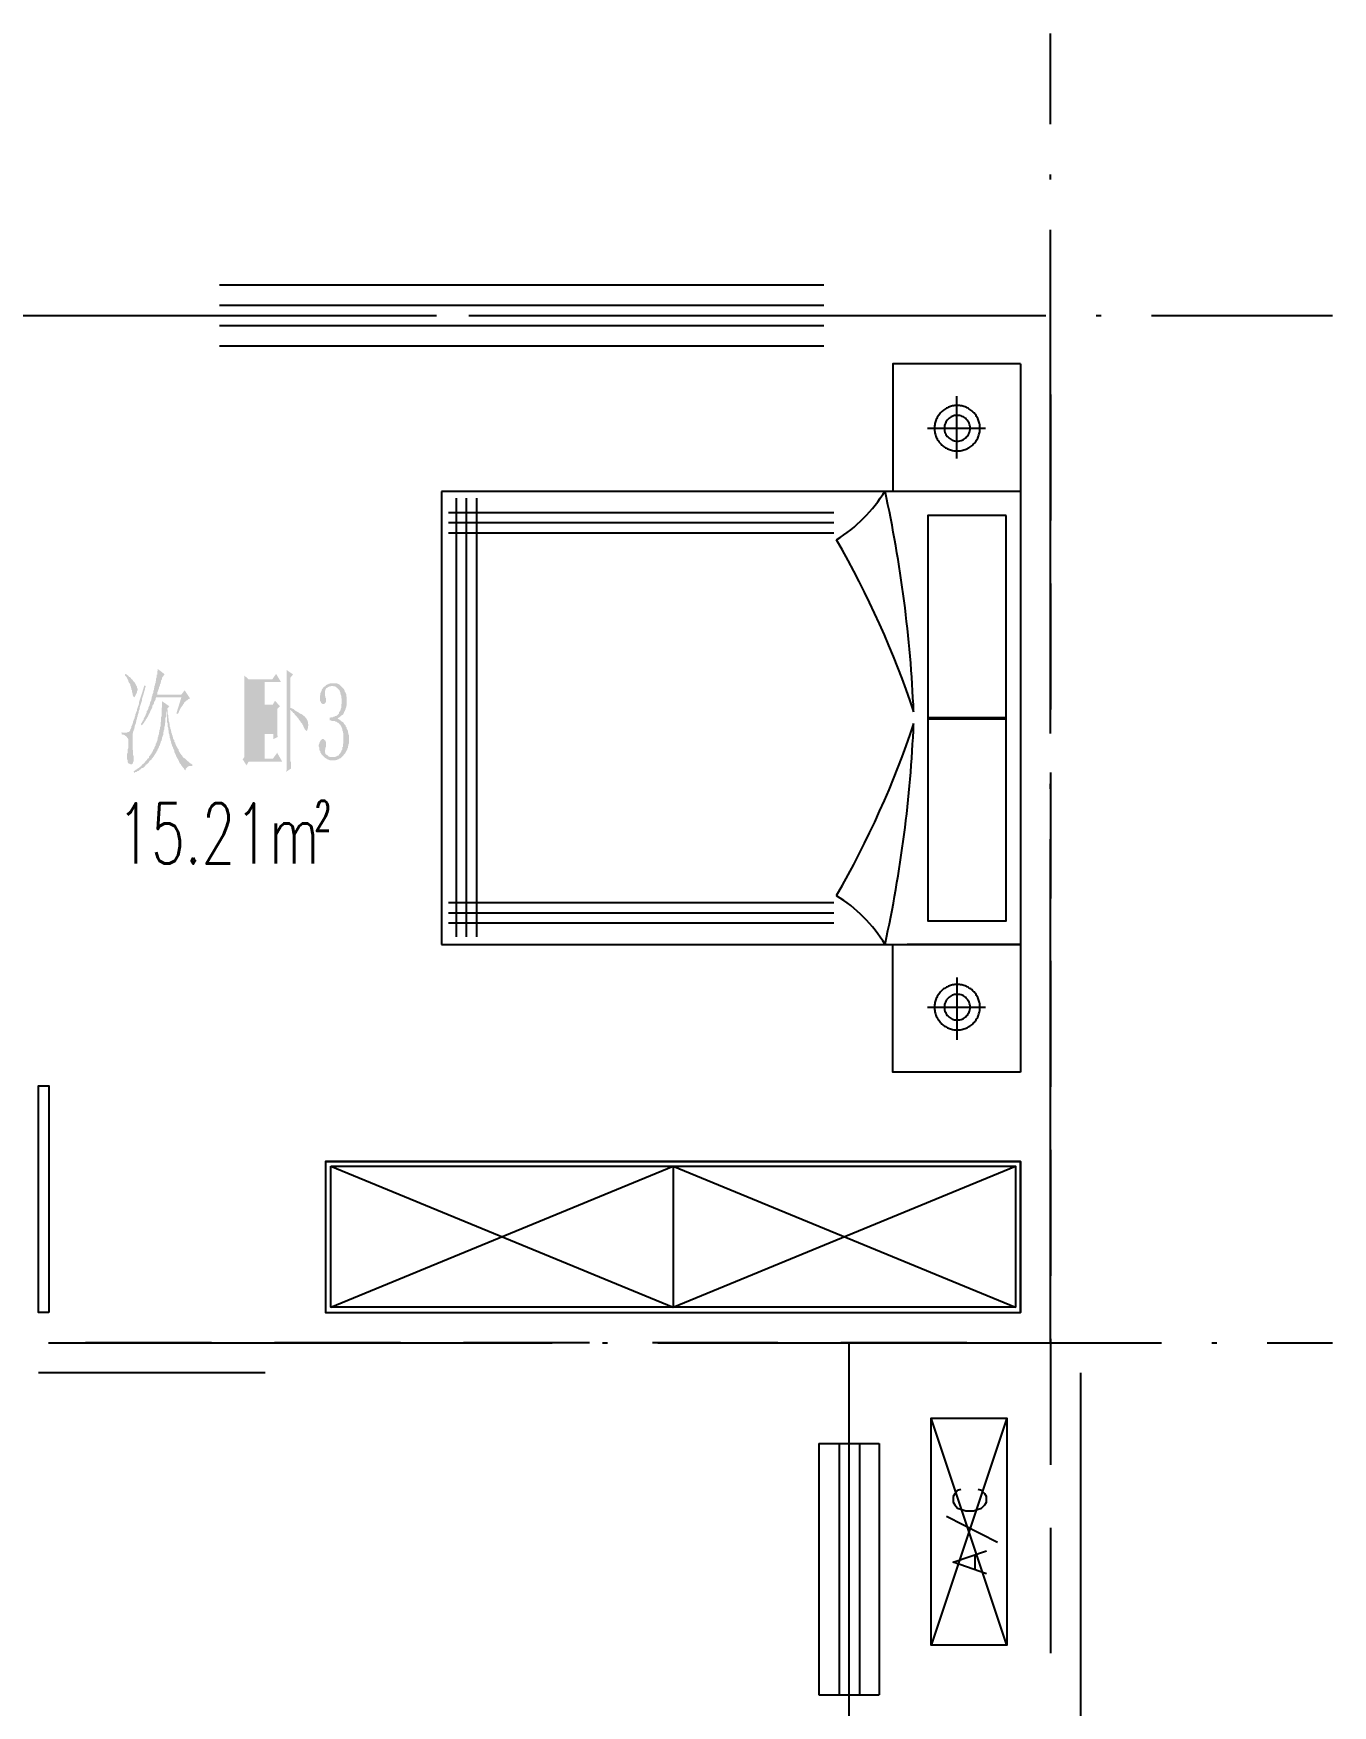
# Model space of a CAD drawing. Header units: millimetres. Extents: x -1120 to 100154, y -9529 to 14223.
# Drawn here: x 94994 to 100154, y 7581 to 14223 of the extents above; entities that cross this region are included whole.
import ezdxf

# ---------------------------------------------------------------- set-up
doc = ezdxf.new("R2010")
doc.units = ezdxf.units.MM
doc.linetypes.add('DOTE', pattern=[2.42, 2, -0.2, 0.02, -0.2])
for name, color, linetype in [('A-DOTE', 1, 'Continuous'), ('A-房间名称', 7, 'Continuous'), ('A-立面看线', 7, 'Continuous')]:
    doc.layers.add(name, color=color, linetype=linetype)
doc.styles.add('_TCH_WINDOW', font='SIMPLEX', dxfattribs={"bigfont": 'GBCBIG'})

msp = doc.modelspace()

# ---------------------------------------------------------------- hatches: boundary and pattern name
at = {"layer": 'A-立面看线'}
for points in [[(95561.8, 11521.9), (95581.3, 11584.9), (95481.3, 11584.9), (95479.1, 11580.6), (95479.1, 11576.2), (95476.9, 11571.9), (95474.7, 11569.7), (95472.6, 11565.4), (95472.6, 11561), (95470.4, 11556.7), (95468.2, 11554.5), (95466, 11550.1), (95466, 11545.8), (95463.9, 11541.4), (95461.7, 11537.1), (95459.5, 11534.9), (95459.5, 11532.7), (95457.3, 11528.4), (95457.3, 11526.2), (95455.1, 11521.9), (95453, 11519.7), (95450.8, 11515.3), (95450.8, 11513.1), (95448.6, 11508.8), (95446.4, 11506.6), (95444.3, 11502.3), (95442.1, 11500.1), (95439.9, 11495.7), (95437.7, 11491.4), (95435.6, 11489.2), (95433.4, 11484.9), (95429, 11480.5), (95426.9, 11476.2), (95424.7, 11474), (95420.3, 11478.3), (95422.5, 11482.7), (95424.7, 11484.9), (95426.9, 11489.2), (95429, 11493.6), (95431.2, 11495.7), (95431.2, 11500.1), (95433.4, 11504.4), (95435.6, 11506.6), (95437.7, 11511), (95439.9, 11515.3), (95439.9, 11517.5), (95442.1, 11521.9), (95444.3, 11526.2), (95444.3, 11530.6), (95446.4, 11532.7), (95448.6, 11537.1), (95450.8, 11541.4), (95450.8, 11545.8), (95453, 11550.1), (95455.1, 11554.5), (95455.1, 11556.7), (95457.3, 11561), (95457.3, 11565.4), (95459.5, 11569.7), (95461.7, 11574.1), (95461.7, 11578.4), (95463.9, 11582.8), (95463.9, 11587.1), (95466, 11591.5), (95466, 11595.8), (95468.2, 11600.2), (95470.4, 11604.5), (95470.4, 11611.1), (95472.6, 11615.4), (95472.6, 11619.8), (95474.7, 11626.3), (95474.7, 11630.6), (95476.9, 11635), (95476.9, 11639.3), (95479.1, 11643.7), (95479.1, 11648), (95481.3, 11652.4), (95481.3, 11656.7), (95481.3, 11661.1), (95483.4, 11665.5), (95483.4, 11669.8), (95483.4, 11674.2), (95485.6, 11676.3), (95485.6, 11680.7), (95485.6, 11685), (95485.6, 11687.2), (95487.8, 11691.6), (95487.8, 11695.9), (95487.8, 11698.1), (95487.8, 11698.1), (95516.1, 11676.3), (95513.9, 11676.3), (95511.7, 11672), (95509.5, 11669.8), (95507.4, 11667.6), (95505.2, 11663.3), (95505.2, 11658.9), (95503, 11654.6), (95503, 11654.6), (95500.8, 11652.4), (95500.8, 11650.2), (95500.8, 11645.9), (95498.7, 11643.7), (95498.7, 11639.3), (95496.5, 11637.2), (95496.5, 11632.8), (95494.3, 11628.5), (95492.1, 11624.1), (95492.1, 11619.8), (95490, 11615.4), (95487.8, 11608.9), (95485.6, 11604.5), (95485.6, 11598), (95483.4, 11595.8), (95581.3, 11595.8), (95594.4, 11613.2), (95616.2, 11580.6), (95614, 11580.6), (95609.6, 11578.4), (95607.4, 11576.2), (95605.3, 11574.1), (95600.9, 11571.9), (95598.7, 11569.7), (95596.6, 11567.5), (95596.6, 11567.5), (95594.4, 11565.4), (95592.2, 11563.2), (95592.2, 11561), (95590, 11558.8), (95587.9, 11556.7), (95585.7, 11552.3), (95583.5, 11550.1), (95581.3, 11545.8), (95579.2, 11543.6), (95577, 11539.3), (95574.8, 11534.9), (95572.6, 11530.6), (95570.5, 11524), (95566.1, 11519.7), (95566.1, 11519.7), (95561.8, 11521.9)], [(95999.1, 11643.7), (95999.1, 11648), (95999.1, 11652.4), (95999.1, 11654.6), (95999.1, 11658.9), (95999.1, 11663.3), (95999.1, 11667.6), (95999.1, 11672), (95999.1, 11678.5), (95999.1, 11682.9), (95999.1, 11687.2), (95999.1, 11693.7), (95996.9, 11695.9), (96025.2, 11676.3), (96014.3, 11663.3), (96014.3, 11543.6), (96020.8, 11541.4), (96025.2, 11539.3), (96029.5, 11537.1), (96033.9, 11532.7), (96038.2, 11530.6), (96040.4, 11528.4), (96044.8, 11526.2), (96049.1, 11524), (96051.3, 11521.9), (96055.6, 11519.7), (96057.8, 11519.7), (96060, 11517.5), (96064.4, 11515.3), (96066.5, 11513.1), (96068.7, 11511), (96070.9, 11511), (96070.9, 11508.8), (96073.1, 11506.6), (96075.2, 11506.6), (96075.2, 11504.4), (96077.4, 11502.3), (96077.4, 11502.3), (96077.4, 11502.3), (96079.6, 11497.9), (96081.8, 11493.6), (96083.9, 11489.2), (96083.9, 11484.9), (96083.9, 11480.5), (96086.1, 11478.3), (96086.1, 11476.2), (96086.1, 11474), (96083.9, 11469.6), (96083.9, 11463.1), (96083.9, 11463.1), (96081.8, 11456.6), (96081.8, 11454.4), (96079.6, 11452.2), (96079.6, 11452.2), (96077.4, 11452.2), (96075.2, 11454.4), (96073.1, 11456.6), (96070.9, 11460.9), (96068.7, 11465.3), (96066.5, 11469.6), (96066.5, 11471.8), (96064.4, 11474), (96062.2, 11478.3), (96062.2, 11480.5), (96060, 11482.7), (96057.8, 11484.9), (96055.6, 11487), (96053.5, 11491.4), (96051.3, 11493.6), (96049.1, 11495.7), (96046.9, 11500.1), (96044.8, 11502.3), (96042.6, 11504.4), (96040.4, 11508.8), (96038.2, 11511), (96033.9, 11515.3), (96031.7, 11517.5), (96029.5, 11521.9), (96025.2, 11524), (96023, 11528.4), (96018.7, 11530.6), (96016.5, 11534.9), (96014.3, 11534.9), (96014.3, 11352.1), (96014.3, 11347.8), (96014.3, 11345.6), (96014.3, 11341.3), (96014.3, 11336.9), (96014.3, 11332.6), (96016.5, 11328.2), (96016.5, 11323.9), (96016.5, 11319.5), (96016.5, 11313), (96016.5, 11308.6), (96016.5, 11304.3), (96016.5, 11302.1), (95996.9, 11289), (95999.1, 11295.6), (95999.1, 11299.9), (95999.1, 11304.3), (95999.1, 11310.8), (95999.1, 11315.2), (95999.1, 11319.5), (95999.1, 11323.9), (95999.1, 11328.2), (95999.1, 11332.6), (95999.1, 11334.7), (95999.1, 11339.1), (95999.1, 11339.1), (95999.1, 11643.7)], [(95344.2, 11447.9), (95346.4, 11445.7), (95350.7, 11445.7), (95352.9, 11445.7), (95357.2, 11445.7), (95359.4, 11445.7), (95359.4, 11445.7), (95363.8, 11445.7), (95365.9, 11445.7), (95370.3, 11447.9), (95372.5, 11447.9), (95374.6, 11450.1), (95376.8, 11452.2), (95376.8, 11452.2), (95376.8, 11454.4), (95379, 11454.4), (95379, 11454.4), (95379, 11456.6), (95379, 11456.6), (95379, 11458.8), (95381.2, 11460.9), (95381.2, 11463.1), (95381.2, 11463.1), (95383.3, 11465.3), (95383.3, 11467.5), (95383.3, 11471.8), (95385.5, 11474), (95385.5, 11476.2), (95387.7, 11478.3), (95387.7, 11482.7), (95389.9, 11484.9), (95389.9, 11489.2), (95392.1, 11493.6), (95392.1, 11495.7), (95394.2, 11500.1), (95396.4, 11504.4), (95396.4, 11508.8), (95398.6, 11513.1), (95398.6, 11517.5), (95400.8, 11521.9), (95402.9, 11528.4), (95405.1, 11532.7), (95405.1, 11537.1), (95407.3, 11543.6), (95409.5, 11550.1), (95411.6, 11554.5), (95413.8, 11561), (95413.8, 11567.5), (95416, 11574.1), (95418.2, 11580.6), (95420.3, 11587.1), (95422.5, 11593.7), (95424.7, 11600.2), (95426.9, 11606.7), (95429, 11615.4), (95431.2, 11621.9), (95433.4, 11630.6), (95435.6, 11632.8), (95439.9, 11630.6), (95437.7, 11621.9), (95435.6, 11613.2), (95433.4, 11606.7), (95431.2, 11598), (95429, 11591.5), (95426.9, 11584.9), (95424.7, 11578.4), (95424.7, 11571.9), (95422.5, 11565.4), (95420.3, 11558.8), (95418.2, 11552.3), (95416, 11545.8), (95416, 11539.3), (95413.8, 11534.9), (95411.6, 11528.4), (95411.6, 11524), (95409.5, 11517.5), (95407.3, 11513.1), (95407.3, 11508.8), (95405.1, 11504.4), (95405.1, 11497.9), (95402.9, 11495.7), (95402.9, 11491.4), (95400.8, 11487), (95400.8, 11482.7), (95398.6, 11478.3), (95398.6, 11476.2), (95396.4, 11471.8), (95396.4, 11469.6), (95396.4, 11467.5), (95394.2, 11463.1), (95394.2, 11460.9), (95394.2, 11458.8), (95392.1, 11456.6), (95392.1, 11454.4), (95392.1, 11452.2), (95392.1, 11450.1), (95389.9, 11450.1), (95389.9, 11447.9), (95389.9, 11447.9), (95389.9, 11445.7), (95389.9, 11445.7), (95389.9, 11443.5), (95389.9, 11443.5), (95389.9, 11443.5), (95387.7, 11441.4), (95387.7, 11437), (95387.7, 11434.8), (95387.7, 11430.5), (95387.7, 11423.9), (95387.7, 11417.4), (95387.7, 11415.2), (95387.7, 11413.1), (95387.7, 11408.7), (95387.7, 11404.4), (95387.7, 11400), (95387.7, 11395.7), (95387.7, 11391.3), (95387.7, 11387), (95387.7, 11382.6), (95387.7, 11378.3), (95389.9, 11373.9), (95389.9, 11369.6), (95389.9, 11363), (95389.9, 11358.7), (95389.9, 11356.5), (95392.1, 11350), (95392.1, 11343.4), (95392.1, 11336.9), (95392.1, 11332.6), (95389.9, 11328.2), (95389.9, 11326), (95389.9, 11323.9), (95387.7, 11321.7), (95385.5, 11319.5), (95385.5, 11319.5), (95383.3, 11319.5), (95379, 11319.5), (95374.6, 11321.7), (95372.5, 11321.7), (95370.3, 11323.9), (95368.1, 11328.2), (95368.1, 11330.4), (95368.1, 11334.7), (95365.9, 11339.1), (95365.9, 11343.4), (95365.9, 11345.6), (95365.9, 11347.8), (95365.9, 11352.1), (95365.9, 11356.5), (95365.9, 11360.8), (95368.1, 11365.2), (95368.1, 11371.7), (95368.1, 11378.3), (95370.3, 11382.6), (95370.3, 11387), (95370.3, 11393.5), (95370.3, 11397.8), (95370.3, 11402.2), (95370.3, 11404.4), (95370.3, 11408.7), (95370.3, 11413.1), (95370.3, 11415.2), (95370.3, 11417.4), (95370.3, 11419.6), (95368.1, 11423.9), (95365.9, 11426.1), (95363.8, 11428.3), (95361.6, 11430.5), (95359.4, 11432.6), (95357.2, 11434.8), (95352.9, 11437), (95348.5, 11437), (95344.2, 11439.2), (95344.2, 11439.2), (95344.2, 11447.9)], [(95359.4, 11678.5), (95363.8, 11676.3), (95365.9, 11674.2), (95370.3, 11672), (95372.5, 11667.6), (95376.8, 11665.5), (95379, 11663.3), (95381.2, 11661.1), (95383.3, 11658.9), (95385.5, 11656.7), (95387.7, 11654.6), (95389.9, 11650.2), (95392.1, 11648), (95394.2, 11645.9), (95396.4, 11643.7), (95396.4, 11643.7), (95398.6, 11639.3), (95400.8, 11635), (95402.9, 11630.6), (95405.1, 11628.5), (95405.1, 11624.1), (95407.3, 11619.8), (95407.3, 11617.6), (95407.3, 11613.2), (95405.1, 11608.9), (95405.1, 11604.5), (95402.9, 11600.2), (95400.8, 11598), (95400.8, 11595.8), (95398.6, 11591.5), (95396.4, 11587.1), (95394.2, 11587.1), (95394.2, 11584.9), (95392.1, 11587.1), (95392.1, 11587.1), (95389.9, 11591.5), (95387.7, 11595.8), (95387.7, 11600.2), (95385.5, 11606.7), (95385.5, 11608.9), (95385.5, 11613.2), (95383.3, 11615.4), (95383.3, 11619.8), (95381.2, 11624.1), (95381.2, 11626.3), (95379, 11630.6), (95379, 11635), (95376.8, 11639.3), (95374.6, 11641.5), (95372.5, 11645.9), (95370.3, 11650.2), (95370.3, 11652.4), (95368.1, 11656.7), (95365.9, 11661.1), (95363.8, 11665.5), (95361.6, 11667.6), (95357.2, 11672), (95357.2, 11674.2), (95359.4, 11678.5)], [(95962.1, 11467.5), (95962.1, 11463.1), (95962.1, 11458.8), (95962.1, 11454.4), (95962.1, 11450.1), (95962.1, 11445.7), (95962.1, 11441.4), (95962.1, 11437), (95964.3, 11430.5), (95964.3, 11428.3), (95946.9, 11419.6), (95946.9, 11439.2), (95912.1, 11439.2), (95912.1, 11341.3), (95944.7, 11341.3), (95962.1, 11365.2), (95981.7, 11330.4), (95849, 11330.4), (95840.3, 11315.2), (95825, 11339.1), (95831.5, 11347.8), (95831.5, 11621.9), (95831.5, 11628.5), (95831.5, 11632.8), (95831.5, 11637.2), (95831.5, 11641.5), (95831.5, 11645.9), (95831.5, 11650.2), (95831.5, 11654.6), (95831.5, 11658.9), (95831.5, 11663.3), (95831.5, 11667.6), (95831.5, 11672), (95849, 11656.7), (95942.5, 11656.7), (95957.7, 11678.5), (95977.3, 11645.9), (95912.1, 11645.9), (95912.1, 11556.7), (95944.7, 11556.7), (95953.4, 11571.9), (95973, 11550.1), (95962.1, 11539.3), (95962.1, 11467.5)], [(95849, 11645.9), (95849, 11556.7), (95896.8, 11556.7), (95896.8, 11645.9), (95849, 11645.9)], [(96247.1, 11419.6), (96247.1, 11415.2), (96247.1, 11410.9), (96247.1, 11406.5), (96247.1, 11402.2), (96244.9, 11397.8), (96244.9, 11393.5), (96242.8, 11389.1), (96242.8, 11384.8), (96240.6, 11382.6), (96240.6, 11378.3), (96238.4, 11373.9), (96236.2, 11371.7), (96234.1, 11367.4), (96231.9, 11363), (96229.7, 11360.8), (96227.5, 11358.7), (96225.4, 11354.3), (96223.2, 11352.1), (96221, 11350), (96218.8, 11347.8), (96216.7, 11345.6), (96214.5, 11343.4), (96212.3, 11343.4), (96208, 11341.3), (96205.8, 11339.1), (96203.6, 11339.1), (96199.2, 11336.9), (96197.1, 11336.9), (96192.7, 11334.7), (96190.5, 11334.7), (96186.2, 11334.7), (96184, 11334.7), (96181.8, 11334.7), (96179.7, 11334.7), (96175.3, 11334.7), (96173.1, 11334.7), (96168.8, 11336.9), (96166.6, 11336.9), (96164.4, 11339.1), (96160.1, 11339.1), (96157.9, 11341.3), (96155.7, 11343.4), (96151.4, 11345.6), (96149.2, 11347.8), (96147, 11350), (96144.9, 11352.1), (96144.9, 11352.1), (96140.5, 11356.5), (96138.3, 11358.7), (96136.2, 11363), (96134, 11365.2), (96134, 11369.6), (96131.8, 11373.9), (96129.6, 11376.1), (96129.6, 11380.4), (96129.6, 11384.8), (96127.4, 11389.1), (96127.4, 11391.3), (96127.4, 11393.5), (96127.4, 11397.8), (96129.6, 11402.2), (96129.6, 11404.4), (96131.8, 11408.7), (96134, 11413.1), (96136.2, 11415.2), (96138.3, 11417.4), (96140.5, 11419.6), (96142.7, 11419.6), (96147, 11419.6), (96149.2, 11417.4), (96151.4, 11415.2), (96153.6, 11413.1), (96153.6, 11413.1), (96155.7, 11406.5), (96155.7, 11402.2), (96155.7, 11397.8), (96155.7, 11397.8), (96155.7, 11393.5), (96155.7, 11389.1), (96153.6, 11384.8), (96153.6, 11384.8), (96153.6, 11378.3), (96151.4, 11376.1), (96151.4, 11371.7), (96151.4, 11367.4), (96153.6, 11365.2), (96153.6, 11360.8), (96155.7, 11358.7), (96160.1, 11356.5), (96162.3, 11354.3), (96164.4, 11352.1), (96166.6, 11350), (96168.8, 11350), (96173.1, 11347.8), (96175.3, 11347.8), (96179.7, 11347.8), (96181.8, 11347.8), (96184, 11347.8), (96188.4, 11347.8), (96190.5, 11347.8), (96194.9, 11350), (96197.1, 11350), (96199.2, 11352.1), (96203.6, 11354.3), (96205.8, 11354.3), (96208, 11358.7), (96210.1, 11360.8), (96212.3, 11363), (96214.5, 11365.2), (96214.5, 11367.4), (96216.7, 11369.6), (96216.7, 11371.7), (96218.8, 11376.1), (96221, 11378.3), (96221, 11382.6), (96221, 11387), (96223.2, 11389.1), (96223.2, 11393.5), (96223.2, 11400), (96225.4, 11404.4), (96225.4, 11408.7), (96225.4, 11413.1), (96225.4, 11419.6), (96225.4, 11421.8), (96225.4, 11428.3), (96225.4, 11432.6), (96225.4, 11437), (96225.4, 11441.4), (96223.2, 11445.7), (96223.2, 11450.1), (96221, 11454.4), (96221, 11458.8), (96218.8, 11463.1), (96218.8, 11465.3), (96216.7, 11469.6), (96214.5, 11471.8), (96214.5, 11474), (96212.3, 11476.2), (96210.1, 11478.3), (96208, 11480.5), (96205.8, 11482.7), (96203.6, 11484.9), (96201.4, 11484.9), (96199.2, 11487), (96197.1, 11489.2), (96192.7, 11489.2), (96190.5, 11491.4), (96186.2, 11491.4), (96184, 11491.4), (96179.7, 11491.4), (96175.3, 11493.6), (96173.1, 11493.6), (96171, 11493.6), (96171, 11504.4), (96173.1, 11504.4), (96177.5, 11506.6), (96181.8, 11506.6), (96184, 11506.6), (96186.2, 11508.8), (96190.5, 11508.8), (96192.7, 11511), (96194.9, 11511), (96199.2, 11513.1), (96201.4, 11515.3), (96203.6, 11517.5), (96205.8, 11519.7), (96208, 11521.9), (96208, 11521.9), (96208, 11526.2), (96210.1, 11528.4), (96212.3, 11532.7), (96214.5, 11534.9), (96214.5, 11539.3), (96216.7, 11543.6), (96216.7, 11548), (96216.7, 11552.3), (96216.7, 11556.7), (96218.8, 11561), (96218.8, 11567.5), (96218.8, 11567.5), (96218.8, 11574.1), (96218.8, 11578.4), (96216.7, 11582.8), (96216.7, 11587.1), (96216.7, 11591.5), (96214.5, 11595.8), (96214.5, 11598), (96212.3, 11602.4), (96212.3, 11606.7), (96210.1, 11611.1), (96210.1, 11613.2), (96208, 11615.4), (96205.8, 11617.6), (96203.6, 11619.8), (96201.4, 11621.9), (96199.2, 11624.1), (96194.9, 11626.3), (96192.7, 11628.5), (96190.5, 11628.5), (96186.2, 11628.5), (96184, 11630.6), (96179.7, 11630.6), (96177.5, 11630.6), (96173.1, 11628.5), (96171, 11628.5), (96168.8, 11628.5), (96164.4, 11626.3), (96162.3, 11624.1), (96162.3, 11624.1), (96157.9, 11621.9), (96155.7, 11619.8), (96153.6, 11615.4), (96153.6, 11613.2), (96151.4, 11608.9), (96151.4, 11604.5), (96151.4, 11604.5), (96151.4, 11598), (96151.4, 11591.5), (96153.6, 11589.3), (96153.6, 11587.1), (96153.6, 11584.9), (96155.7, 11582.8), (96155.7, 11578.4), (96155.7, 11576.2), (96155.7, 11571.9), (96155.7, 11567.5), (96153.6, 11563.2), (96153.6, 11563.2), (96151.4, 11561), (96149.2, 11558.8), (96147, 11558.8), (96144.9, 11558.8), (96142.7, 11558.8), (96140.5, 11561), (96136.2, 11563.2), (96136.2, 11563.2), (96136.2, 11565.4), (96134, 11569.7), (96131.8, 11571.9), (96131.8, 11578.4), (96131.8, 11582.8), (96131.8, 11587.1), (96131.8, 11591.5), (96134, 11595.8), (96134, 11600.2), (96134, 11602.4), (96136.2, 11606.7), (96138.3, 11611.1), (96138.3, 11613.2), (96140.5, 11617.6), (96142.7, 11619.8), (96144.9, 11624.1), (96147, 11626.3), (96151.4, 11628.5), (96153.6, 11630.6), (96155.7, 11632.8), (96157.9, 11635), (96162.3, 11637.2), (96164.4, 11637.2), (96166.6, 11639.3), (96171, 11639.3), (96173.1, 11641.5), (96175.3, 11641.5), (96179.7, 11641.5), (96181.8, 11641.5), (96184, 11641.5), (96188.4, 11641.5), (96192.7, 11641.5), (96194.9, 11641.5), (96197.1, 11641.5), (96201.4, 11639.3), (96203.6, 11639.3), (96208, 11637.2), (96210.1, 11635), (96212.3, 11632.8), (96214.5, 11630.6), (96216.7, 11628.5), (96218.8, 11626.3), (96221, 11624.1), (96223.2, 11621.9), (96223.2, 11621.9), (96227.5, 11617.6), (96229.7, 11613.2), (96229.7, 11608.9), (96231.9, 11606.7), (96234.1, 11602.4), (96236.2, 11598), (96236.2, 11593.7), (96236.2, 11589.3), (96238.4, 11587.1), (96238.4, 11582.8), (96238.4, 11578.4), (96238.4, 11574.1), (96238.4, 11574.1), (96238.4, 11569.7), (96238.4, 11563.2), (96238.4, 11558.8), (96238.4, 11554.5), (96236.2, 11550.1), (96236.2, 11545.8), (96234.1, 11541.4), (96234.1, 11539.3), (96231.9, 11534.9), (96231.9, 11530.6), (96229.7, 11530.6), (96227.5, 11526.2), (96227.5, 11524), (96225.4, 11519.7), (96223.2, 11517.5), (96221, 11515.3), (96216.7, 11513.1), (96214.5, 11511), (96212.3, 11508.8), (96210.1, 11506.6), (96205.8, 11504.4), (96203.6, 11502.3), (96201.4, 11502.3), (96203.6, 11500.1), (96208, 11497.9), (96210.1, 11495.7), (96214.5, 11493.6), (96216.7, 11491.4), (96218.8, 11489.2), (96223.2, 11487), (96225.4, 11484.9), (96227.5, 11480.5), (96229.7, 11478.3), (96231.9, 11476.2), (96234.1, 11474), (96234.1, 11469.6), (96236.2, 11467.5), (96238.4, 11465.3), (96238.4, 11460.9), (96240.6, 11456.6), (96242.8, 11452.2), (96242.8, 11447.9), (96244.9, 11443.5), (96244.9, 11439.2), (96247.1, 11434.8), (96247.1, 11430.5), (96247.1, 11426.1), (96247.1, 11423.9), (96247.1, 11419.6), (96247.1, 11419.6)], [(95522.6, 11534.9), (95522.6, 11530.6), (95520.4, 11524), (95520.4, 11519.7), (95520.4, 11513.1), (95520.4, 11508.8), (95518.2, 11502.3), (95518.2, 11497.9), (95518.2, 11493.6), (95518.2, 11487), (95516.1, 11482.7), (95516.1, 11478.3), (95516.1, 11474), (95513.9, 11467.5), (95513.9, 11463.1), (95513.9, 11458.8), (95511.7, 11454.4), (95511.7, 11450.1), (95509.5, 11445.7), (95509.5, 11441.4), (95509.5, 11437), (95507.4, 11432.6), (95507.4, 11430.5), (95505.2, 11426.1), (95505.2, 11421.8), (95503, 11417.4), (95503, 11413.1), (95500.8, 11410.9), (95498.7, 11406.5), (95498.7, 11402.2), (95496.5, 11400), (95496.5, 11395.7), (95494.3, 11393.5), (95492.1, 11389.1), (95492.1, 11387), (95490, 11382.6), (95487.8, 11380.4), (95487.8, 11376.1), (95485.6, 11373.9), (95483.4, 11371.7), (95483.4, 11369.6), (95481.3, 11365.2), (95479.1, 11363), (95479.1, 11363), (95476.9, 11358.7), (95474.7, 11356.5), (95472.6, 11352.1), (95470.4, 11350), (95468.2, 11345.6), (95466, 11343.4), (95463.9, 11341.3), (95461.7, 11336.9), (95457.3, 11334.7), (95455.1, 11332.6), (95453, 11328.2), (95450.8, 11326), (95448.6, 11323.9), (95446.4, 11321.7), (95444.3, 11319.5), (95439.9, 11317.3), (95437.7, 11313), (95435.6, 11310.8), (95433.4, 11308.6), (95431.2, 11306.5), (95426.9, 11304.3), (95424.7, 11304.3), (95422.5, 11302.1), (95420.3, 11299.9), (95416, 11297.8), (95413.8, 11295.6), (95411.6, 11293.4), (95407.3, 11293.4), (95405.1, 11291.2), (95402.9, 11289), (95398.6, 11289), (95396.4, 11286.9), (95394.2, 11284.7), (95392.1, 11291.2), (95394.2, 11293.4), (95398.6, 11295.6), (95400.8, 11297.8), (95405.1, 11299.9), (95407.3, 11302.1), (95411.6, 11304.3), (95413.8, 11306.5), (95416, 11308.6), (95420.3, 11310.8), (95422.5, 11313), (95424.7, 11317.3), (95426.9, 11319.5), (95431.2, 11321.7), (95433.4, 11323.9), (95435.6, 11326), (95437.7, 11330.4), (95439.9, 11332.6), (95442.1, 11334.7), (95444.3, 11336.9), (95446.4, 11341.3), (95450.8, 11343.4), (95453, 11345.6), (95453, 11350), (95455.1, 11352.1), (95457.3, 11354.3), (95459.5, 11358.7), (95461.7, 11360.8), (95463.9, 11365.2), (95466, 11367.4), (95468.2, 11371.7), (95468.2, 11373.9), (95470.4, 11378.3), (95472.6, 11380.4), (95474.7, 11384.8), (95474.7, 11387), (95476.9, 11391.3), (95479.1, 11393.5), (95479.1, 11395.7), (95479.1, 11400), (95481.3, 11402.2), (95483.4, 11406.5), (95483.4, 11408.7), (95485.6, 11413.1), (95485.6, 11415.2), (95487.8, 11419.6), (95487.8, 11423.9), (95487.8, 11426.1), (95490, 11430.5), (95490, 11434.8), (95492.1, 11439.2), (95492.1, 11441.4), (95492.1, 11445.7), (95494.3, 11450.1), (95494.3, 11454.4), (95496.5, 11458.8), (95496.5, 11463.1), (95496.5, 11467.5), (95498.7, 11469.6), (95498.7, 11474), (95498.7, 11478.3), (95498.7, 11484.9), (95500.8, 11489.2), (95500.8, 11493.6), (95500.8, 11497.9), (95500.8, 11502.3), (95500.8, 11506.6), (95503, 11511), (95503, 11517.5), (95503, 11521.9), (95503, 11526.2), (95503, 11530.6), (95503, 11537.1), (95503, 11541.4), (95505.2, 11548), (95505.2, 11552.3), (95505.2, 11556.7), (95505.2, 11563.2), (95505.2, 11567.5), (95505.2, 11569.7), (95533.5, 11550.1), (95524.8, 11539.3), (95526.9, 11534.9), (95526.9, 11530.6), (95526.9, 11524), (95526.9, 11519.7), (95529.1, 11515.3), (95529.1, 11511), (95529.1, 11504.4), (95531.3, 11500.1), (95531.3, 11495.7), (95531.3, 11491.4), (95533.5, 11487), (95533.5, 11482.7), (95535.6, 11478.3), (95535.6, 11474), (95535.6, 11469.6), (95537.8, 11465.3), (95537.8, 11460.9), (95540, 11456.6), (95540, 11452.2), (95542.2, 11447.9), (95542.2, 11443.5), (95544.4, 11439.2), (95544.4, 11437), (95546.5, 11432.6), (95546.5, 11428.3), (95548.7, 11426.1), (95548.7, 11421.8), (95550.9, 11417.4), (95553.1, 11415.2), (95553.1, 11410.9), (95555.2, 11406.5), (95557.4, 11404.4), (95557.4, 11400), (95559.6, 11397.8), (95559.6, 11395.7), (95561.8, 11391.3), (95563.9, 11389.1), (95566.1, 11384.8), (95568.3, 11380.4), (95570.5, 11378.3), (95570.5, 11373.9), (95572.6, 11369.6), (95574.8, 11367.4), (95577, 11363), (95579.2, 11360.8), (95581.3, 11356.5), (95583.5, 11354.3), (95585.7, 11352.1), (95587.9, 11347.8), (95590, 11345.6), (95594.4, 11343.4), (95596.6, 11341.3), (95598.7, 11339.1), (95600.9, 11336.9), (95603.1, 11334.7), (95605.3, 11332.6), (95609.6, 11330.4), (95611.8, 11328.2), (95614, 11326), (95616.2, 11323.9), (95620.5, 11321.7), (95622.7, 11319.5), (95624.9, 11319.5), (95624.9, 11313), (95620.5, 11313), (95618.3, 11313), (95614, 11313), (95611.8, 11313), (95609.6, 11310.8), (95605.3, 11308.6), (95603.1, 11306.5), (95600.9, 11304.3), (95598.7, 11302.1), (95598.7, 11297.8), (95596.6, 11295.6), (95594.4, 11297.8), (95592.2, 11302.1), (95590, 11304.3), (95587.9, 11306.5), (95585.7, 11308.6), (95583.5, 11313), (95581.3, 11315.2), (95579.2, 11319.5), (95577, 11321.7), (95574.8, 11323.9), (95572.6, 11328.2), (95572.6, 11330.4), (95570.5, 11334.7), (95568.3, 11339.1), (95566.1, 11341.3), (95563.9, 11345.6), (95561.8, 11350), (95559.6, 11352.1), (95559.6, 11356.5), (95557.4, 11360.8), (95555.2, 11365.2), (95553.1, 11369.6), (95553.1, 11373.9), (95550.9, 11378.3), (95548.7, 11382.6), (95548.7, 11387), (95546.5, 11389.1), (95544.4, 11393.5), (95544.4, 11395.7), (95542.2, 11400), (95542.2, 11404.4), (95540, 11406.5), (95540, 11410.9), (95537.8, 11415.2), (95537.8, 11419.6), (95535.6, 11423.9), (95535.6, 11426.1), (95535.6, 11430.5), (95533.5, 11434.8), (95533.5, 11439.2), (95531.3, 11443.5), (95531.3, 11447.9), (95531.3, 11452.2), (95529.1, 11456.6), (95529.1, 11460.9), (95529.1, 11465.3), (95526.9, 11469.6), (95526.9, 11474), (95526.9, 11478.3), (95526.9, 11482.7), (95524.8, 11487), (95524.8, 11491.4), (95524.8, 11495.7), (95524.8, 11502.3), (95524.8, 11506.6), (95522.6, 11511), (95522.6, 11515.3), (95522.6, 11521.9), (95522.6, 11526.2), (95522.6, 11530.6), (95522.6, 11534.9), (95522.6, 11534.9)], [(95849, 11545.8), (95849, 11450.1), (95946.9, 11450.1), (95946.9, 11545.8), (95849, 11545.8)], [(95849, 11439.2), (95849, 11341.3), (95896.8, 11341.3), (95896.8, 11439.2), (95849, 11439.2)]]:
    msp.add_hatch(color=256, dxfattribs=at).paths.add_polyline_path(points)

# ---------------------------------------------------------------- linework, layer by layer
at = {"layer": 'A-DOTE', "linetype": 'DOTE', "ltscale": 1000}
for p, q in [((99034.2, 9021.9), (99034.2, 14222.5)), ((84915.3, 13102.5), (100154.2, 13102.5)), ((92634.3, 9021.9), (100154.2, 9021.9)), ((98233.6, 7222.6), (98233.6, 9021.9))]:
    msp.add_line(p, q, dxfattribs=at)
at = {"layer": 'A-立面看线'}
for points in [[(95733.6, 13223.3), (98133.5, 13223.3)], [(95724.9, 13101.4), (95224.5, 13101.4)], [(95733.6, 13142.8), (98133.5, 13142.8)], [(96473.4, 13101.4), (95975.1, 13101.4)], [(97224, 13101.4), (96723.6, 13101.4)], [(97974.6, 13101.4), (97474.2, 13101.4)], [(98723.1, 13101.4), (98224.9, 13101.4)], [(95733.6, 13062.3), (98133.5, 13062.3)], [(95733.6, 12981.8), (98133.5, 12981.8)], [(98914.6, 12910), (98407.6, 12910), (98407.6, 12403)], [(98914.6, 12910), (98914.6, 12403), (98494.6, 12403)], [(98662.2, 12533.6), (98662.2, 12781.6)], [(99034.2, 12788.1), (99034.2, 12287.7)], [(98753.6, 12654.3), (98753.4, 12659), (98753.1, 12663.6), (98752.5, 12668.1), (98751.7, 12672.5), (98750.7, 12676.9), (98749.5, 12681.2), (98748.1, 12685.4), (98746.5, 12689.5), (98744.7, 12693.5), (98742.7, 12697.4), (98740.5, 12701.1), (98738.1, 12704.8), (98735.6, 12708.3), (98732.9, 12711.8), (98730.1, 12715), (98727.1, 12718.2), (98724, 12721.2), (98720.7, 12724), (98717.3, 12726.7), (98713.7, 12729.2), (98710.1, 12731.5), (98706.3, 12733.7), (98702.4, 12735.7), (98698.4, 12737.5), (98694.3, 12739.1), (98690.1, 12740.6), (98685.8, 12741.8), (98681.5, 12742.8), (98677, 12743.6), (98672.5, 12744.1), (98667.9, 12744.5), (98663.3, 12744.6), (98658.6, 12744.5), (98654, 12744.1), (98649.5, 12743.6), (98645.1, 12742.8), (98640.7, 12741.8), (98636.4, 12740.6), (98632.2, 12739.1), (98628.1, 12737.5), (98624.1, 12735.7), (98620.2, 12733.7), (98616.4, 12731.5), (98612.8, 12729.2), (98609.2, 12726.7), (98605.8, 12724), (98602.6, 12721.2), (98599.4, 12718.2), (98596.4, 12715), (98593.6, 12711.8), (98590.9, 12708.3), (98588.4, 12704.8), (98586, 12701.1), (98583.9, 12697.4), (98581.9, 12693.5), (98580.1, 12689.5), (98578.5, 12685.4), (98577, 12681.2), (98575.8, 12676.9), (98574.8, 12672.5), (98574, 12668.1), (98573.4, 12663.6), (98573.1, 12659), (98573, 12654.3), (98573.1, 12649.7), (98573.4, 12645.1), (98574, 12640.6), (98574.8, 12636.1), (98575.8, 12631.8), (98577, 12627.5), (98578.5, 12623.3), (98580.1, 12619.2), (98581.9, 12615.2), (98583.9, 12611.3), (98586, 12607.5), (98588.4, 12603.8), (98590.9, 12600.3), (98593.6, 12596.9), (98596.4, 12593.6), (98599.4, 12590.5), (98602.6, 12587.5), (98605.8, 12584.6), (98609.2, 12582), (98612.8, 12579.4), (98616.4, 12577.1), (98620.2, 12574.9), (98624.1, 12572.9), (98628.1, 12571.1), (98632.2, 12569.5), (98636.4, 12568.1), (98640.7, 12566.9), (98645.1, 12565.9), (98649.5, 12565.1), (98654, 12564.5), (98658.6, 12564.1), (98663.3, 12564), (98667.9, 12564.1), (98672.5, 12564.5), (98677, 12565.1), (98681.5, 12565.9), (98685.8, 12566.9), (98690.1, 12568.1), (98694.3, 12569.5), (98698.4, 12571.1), (98702.4, 12572.9), (98706.3, 12574.9), (98710.1, 12577.1), (98713.7, 12579.4), (98717.3, 12582), (98720.7, 12584.6), (98724, 12587.5), (98727.1, 12590.5), (98730.1, 12593.6), (98732.9, 12596.9), (98735.6, 12600.3), (98738.1, 12603.8), (98740.5, 12607.5), (98742.7, 12611.3), (98744.7, 12615.2), (98746.5, 12619.2), (98748.1, 12623.3), (98749.5, 12627.5), (98750.7, 12631.8), (98751.7, 12636.1), (98752.5, 12640.6), (98753.1, 12645.1), (98753.4, 12649.7), (98753.6, 12654.3)], [(98714.4, 12654.3), (98714.1, 12659.5), (98713.4, 12664.6), (98712.1, 12669.5), (98710.4, 12674.2), (98708.2, 12678.7), (98705.7, 12682.9), (98702.7, 12686.8), (98699.4, 12690.5), (98695.8, 12693.8), (98691.9, 12696.7), (98687.6, 12699.3), (98683.2, 12701.4), (98678.5, 12703.2), (98673.6, 12704.4), (98668.5, 12705.2), (98663.3, 12705.5), (98658, 12705.2), (98653, 12704.4), (98648.1, 12703.2), (98643.4, 12701.4), (98638.9, 12699.3), (98634.7, 12696.7), (98630.7, 12693.8), (98627.1, 12690.5), (98623.8, 12686.8), (98620.9, 12682.9), (98618.3, 12678.7), (98616.2, 12674.2), (98614.4, 12669.5), (98613.2, 12664.6), (98612.4, 12659.5), (98612.1, 12654.3), (98612.4, 12649.1), (98613.2, 12644), (98614.4, 12639.1), (98616.2, 12634.4), (98618.3, 12629.9), (98620.9, 12625.7), (98623.8, 12621.8), (98627.1, 12618.2), (98630.7, 12614.9), (98634.7, 12611.9), (98638.9, 12609.4), (98643.4, 12607.2), (98648.1, 12605.5), (98653, 12604.2), (98658, 12603.5), (98663.3, 12603.2), (98668.5, 12603.5), (98673.6, 12604.2), (98678.5, 12605.5), (98683.2, 12607.2), (98687.6, 12609.4), (98691.9, 12611.9), (98695.8, 12614.9), (98699.4, 12618.2), (98702.7, 12621.8), (98705.7, 12625.7), (98708.2, 12629.9), (98710.4, 12634.4), (98712.1, 12639.1), (98713.4, 12644), (98714.1, 12649.1), (98714.4, 12654.3)], [(98775.3, 12653.2), (98544.7, 12653.2)], [(98407.6, 12572.7), (98407.6, 12572.7)], [(96614.8, 12403), (96614.8, 10603.7)], [(98914.6, 12403), (96614.8, 12403)], [(96673.6, 12376.9), (96673.6, 10634.2)], [(96712.7, 12376.9), (96712.7, 10634.2)], [(96754.1, 12376.9), (96754.1, 10634.2)], [(98183.3, 12211.4), (98197.9, 12220.7), (98212.3, 12230.3), (98226.4, 12240.4), (98240.1, 12251), (98253.5, 12261.9), (98266.5, 12273.1), (98279.3, 12284.8), (98291.6, 12296.9), (98303.6, 12309.3), (98315.2, 12322), (98326.4, 12335.1), (98337.3, 12348.6), (98347.7, 12362.4), (98357.7, 12376.5), (98367.4, 12390.9), (98376.6, 12405.6)], [(98490.2, 11527.7), (98489, 11555.3), (98487.6, 11582.9), (98486.1, 11610.6), (98484.4, 11638.2), (98482.6, 11665.8), (98480.6, 11693.4), (98478.5, 11721), (98476.2, 11748.6), (98473.7, 11776.1), (98471.2, 11803.6), (98468.4, 11831.2), (98465.5, 11858.7), (98462.5, 11886.2), (98459.3, 11913.6), (98456, 11941.1), (98452.5, 11968.5), (98448.9, 11995.9), (98445.1, 12023.3), (98441.2, 12050.7), (98437.1, 12078.1), (98432.9, 12105.4), (98428.5, 12132.7), (98424, 12160), (98419.3, 12187.3), (98414.4, 12214.5), (98409.5, 12241.7), (98404.3, 12268.9), (98399.1, 12296.1), (98393.7, 12323.2), (98388.1, 12350.3), (98382.4, 12377.4), (98376.5, 12404.4)], [(98914.6, 12403), (98914.6, 10603.7)], [(98172.6, 12318.2), (96643.1, 12318.2)], [(98858, 12307.3), (98546.9, 12307.3), (98546.9, 11500.1), (98858, 11500.1), (98858, 12307.3)], [(98172.6, 12279), (96643.1, 12279)], [(98172.6, 12237.7), (96643.1, 12237.7)], [(98491.4, 11527.6), (98476.2, 11571.9), (98460.5, 11616.1), (98444.3, 11660.1), (98427.4, 11703.9), (98410.1, 11747.4), (98392.2, 11790.7), (98373.8, 11833.8), (98354.8, 11876.7), (98335.3, 11919.3), (98315.3, 11961.6), (98294.8, 12003.7), (98273.7, 12045.6), (98252.1, 12087.2), (98230, 12128.6), (98207.3, 12169.6), (98184.2, 12210.4)], [(99034.2, 12037.5), (99034.2, 11537.1)], [(98858, 11504.4), (98546.9, 11504.4), (98546.9, 10697.2), (98858, 10697.2), (98858, 11504.4)], [(98184.4, 10798.8), (98207.5, 10839.6), (98230.2, 10880.7), (98252.3, 10922), (98273.9, 10963.6), (98294.9, 11005.5), (98315.5, 11047.6), (98335.5, 11090), (98355, 11132.6), (98373.9, 11175.4), (98392.4, 11218.5), (98410.2, 11261.8), (98427.6, 11305.4), (98444.4, 11349.1), (98460.6, 11393.1), (98476.4, 11437.3), (98491.5, 11481.7)], [(98376.6, 10604.9), (98382.5, 10632), (98388.2, 10659.1), (98393.8, 10686.2), (98399.2, 10713.3), (98404.4, 10740.5), (98409.6, 10767.7), (98414.5, 10794.9), (98419.4, 10822.1), (98424, 10849.4), (98428.6, 10876.7), (98432.9, 10904), (98437.2, 10931.3), (98441.2, 10958.7), (98445.2, 10986), (98448.9, 11013.4), (98452.6, 11040.9), (98456.1, 11068.3), (98459.4, 11095.7), (98462.6, 11123.2), (98465.6, 11150.7), (98468.5, 11178.2), (98471.2, 11205.7), (98473.8, 11233.3), (98476.2, 11260.8), (98478.5, 11288.4), (98480.6, 11316), (98482.6, 11343.6), (98484.4, 11371.2), (98486.1, 11398.8), (98487.7, 11426.4), (98489, 11454.1), (98490.3, 11481.7)], [(99034.2, 11286.9), (99034.2, 10786.5)], [(98172.6, 10769), (96643.1, 10769)], [(98376.5, 10603.4), (98367.3, 10618.1), (98357.7, 10632.5), (98347.7, 10646.6), (98337.2, 10660.4), (98326.4, 10673.8), (98315.2, 10686.9), (98303.5, 10699.7), (98291.6, 10712.1), (98279.2, 10724.1), (98266.5, 10735.8), (98253.4, 10747.1), (98240.1, 10758), (98226.3, 10768.5), (98212.3, 10778.6), (98197.9, 10788.3), (98183.2, 10797.5)], [(98172.6, 10727.7), (96643.1, 10727.7)], [(98172.6, 10688.5), (96643.1, 10688.5)], [(96614.8, 10603.7), (98914.6, 10603.7)], [(98914.6, 10096.7), (98407.6, 10096.7), (98407.6, 10603.7)], [(98914.6, 10603.7), (98464.2, 10603.7)], [(98914.6, 10603.7), (98914.6, 10096.7)], [(99034.2, 10538.4), (99034.2, 10038)], [(98407.6, 10436.2), (98407.6, 10436.2)], [(98753.6, 10354.6), (98753.4, 10359.2), (98753.1, 10363.8), (98752.5, 10368.3), (98751.7, 10372.8), (98750.7, 10377.1), (98749.5, 10381.4), (98748.1, 10385.6), (98746.5, 10389.7), (98744.7, 10393.7), (98742.7, 10397.6), (98740.5, 10401.4), (98738.1, 10405.1), (98735.6, 10408.6), (98732.9, 10412), (98730.1, 10415.3), (98727.1, 10418.4), (98724, 10421.4), (98720.7, 10424.2), (98717.3, 10426.9), (98713.7, 10429.4), (98710.1, 10431.8), (98706.3, 10434), (98702.4, 10436), (98698.4, 10437.8), (98694.3, 10439.4), (98690.1, 10440.8), (98685.8, 10442), (98681.5, 10443), (98677, 10443.8), (98672.5, 10444.4), (98667.9, 10444.7), (98663.3, 10444.9), (98658.6, 10444.7), (98654, 10444.4), (98649.5, 10443.8), (98645.1, 10443), (98640.7, 10442), (98636.4, 10440.8), (98632.2, 10439.4), (98628.1, 10437.8), (98624.1, 10436), (98620.2, 10434), (98616.4, 10431.8), (98612.8, 10429.4), (98609.2, 10426.9), (98605.8, 10424.2), (98602.6, 10421.4), (98599.4, 10418.4), (98596.4, 10415.3), (98593.6, 10412), (98590.9, 10408.6), (98588.4, 10405.1), (98586, 10401.4), (98583.9, 10397.6), (98581.9, 10393.7), (98580.1, 10389.7), (98578.5, 10385.6), (98577, 10381.4), (98575.8, 10377.1), (98574.8, 10372.8), (98574, 10368.3), (98573.4, 10363.8), (98573.1, 10359.2), (98573, 10354.6), (98573.1, 10349.9), (98573.4, 10345.3), (98574, 10340.8), (98574.8, 10336.4), (98575.8, 10332), (98577, 10327.7), (98578.5, 10323.5), (98580.1, 10319.4), (98581.9, 10315.4), (98583.9, 10311.5), (98586, 10307.8), (98588.4, 10304.1), (98590.9, 10300.5), (98593.6, 10297.1), (98596.4, 10293.9), (98599.4, 10290.7), (98602.6, 10287.7), (98605.8, 10284.9), (98609.2, 10282.2), (98612.8, 10279.7), (98616.4, 10277.4), (98620.2, 10275.2), (98624.1, 10273.2), (98628.1, 10271.4), (98632.2, 10269.8), (98636.4, 10268.3), (98640.7, 10267.1), (98645.1, 10266.1), (98649.5, 10265.3), (98654, 10264.7), (98658.6, 10264.4), (98663.3, 10264.3), (98667.9, 10264.4), (98672.5, 10264.7), (98677, 10265.3), (98681.5, 10266.1), (98685.8, 10267.1), (98690.1, 10268.3), (98694.3, 10269.8), (98698.4, 10271.4), (98702.4, 10273.2), (98706.3, 10275.2), (98710.1, 10277.4), (98713.7, 10279.7), (98717.3, 10282.2), (98720.7, 10284.9), (98724, 10287.7), (98727.1, 10290.7), (98730.1, 10293.9), (98732.9, 10297.1), (98735.6, 10300.5), (98738.1, 10304.1), (98740.5, 10307.8), (98742.7, 10311.5), (98744.7, 10315.4), (98746.5, 10319.4), (98748.1, 10323.5), (98749.5, 10327.7), (98750.7, 10332), (98751.7, 10336.4), (98752.5, 10340.8), (98753.1, 10345.3), (98753.4, 10349.9), (98753.6, 10354.6)], [(98662.2, 10473.1), (98662.2, 10225.1)], [(98714.4, 10354.6), (98714.1, 10359.8), (98713.4, 10364.9), (98712.1, 10369.8), (98710.4, 10374.5), (98708.2, 10378.9), (98705.7, 10383.2), (98702.7, 10387.1), (98699.4, 10390.7), (98695.8, 10394), (98691.9, 10397), (98687.6, 10399.5), (98683.2, 10401.7), (98678.5, 10403.4), (98673.6, 10404.7), (98668.5, 10405.4), (98663.3, 10405.7), (98658, 10405.4), (98653, 10404.7), (98648.1, 10403.4), (98643.4, 10401.7), (98638.9, 10399.5), (98634.7, 10397), (98630.7, 10394), (98627.1, 10390.7), (98623.8, 10387.1), (98620.9, 10383.2), (98618.3, 10378.9), (98616.2, 10374.5), (98614.4, 10369.8), (98613.2, 10364.9), (98612.4, 10359.8), (98612.1, 10354.6), (98612.4, 10349.3), (98613.2, 10344.3), (98614.4, 10339.4), (98616.2, 10334.7), (98618.3, 10330.2), (98620.9, 10326), (98623.8, 10322), (98627.1, 10318.4), (98630.7, 10315.1), (98634.7, 10312.2), (98638.9, 10309.6), (98643.4, 10307.5), (98648.1, 10305.7), (98653, 10304.5), (98658, 10303.7), (98663.3, 10303.4), (98668.5, 10303.7), (98673.6, 10304.5), (98678.5, 10305.7), (98683.2, 10307.5), (98687.6, 10309.6), (98691.9, 10312.2), (98695.8, 10315.1), (98699.4, 10318.4), (98702.7, 10322), (98705.7, 10326), (98708.2, 10330.2), (98710.4, 10334.7), (98712.1, 10339.4), (98713.4, 10344.3), (98714.1, 10349.3), (98714.4, 10354.6)], [(98775.3, 10353.5), (98544.7, 10353.5)], [(95054.8, 9141.6), (95013.5, 9141.6), (95013.5, 10042.4), (95054.8, 10042.4), (95054.8, 9141.6)], [(99034.2, 9787.8), (99034.2, 9287.4)], [(96153.6, 9742.1), (96153.6, 9141.6), (98914.6, 9141.6), (98914.6, 9742.1), (96153.6, 9742.1), (98914.6, 9742.1), (98914.6, 9141.6)], [(96175.3, 9722.5), (97535.1, 9163.4)], [(96175.3, 9722.5), (98895, 9722.5), (98895, 9163.4), (96175.3, 9163.4), (96175.3, 9722.5)], [(96175.3, 9163.4), (97535.1, 9722.5), (97535.1, 9163.4), (98895, 9722.5)], [(97535.1, 9722.5), (98895, 9163.4)], [(99034.2, 9037.2), (99034.2, 8536.7)], [(95701, 9021.9), (95200.6, 9021.9)], [(96451.6, 9021.9), (95951.2, 9021.9)], [(97202.3, 9021.9), (96701.8, 9021.9)], [(97950.7, 9021.9), (97452.5, 9021.9)], [(98701.3, 9021.9), (98200.9, 9021.9)], [(95914.2, 8902.3), (95013.5, 8902.3)], [(99153.9, 7342.3), (99153.9, 8902.3)], [(98860.2, 7820.9), (98559.9, 8721.7)], [(98860.2, 8721.7), (98860.2, 7820.9), (98559.9, 7820.9), (98559.9, 8721.7), (98860.2, 8721.7), (98559.9, 7820.9)], [(98113.9, 8621.6), (98353.2, 8621.6)], [(98113.9, 8621.6), (98113.9, 7622.9)], [(98194.4, 8621.6), (98194.4, 7622.9)], [(98274.9, 8621.6), (98274.9, 7622.9)], [(98353.2, 8621.6), (98353.2, 7622.9)], [(98677.4, 8438.8), (98664.4, 8434.5), (98653.5, 8421.4), (98646.9, 8410.6), (98646.9, 8388.8), (98653.5, 8377.9), (98664.4, 8364.9), (98677.4, 8360.5), (98697, 8354), (98727.4, 8354), (98747, 8360.5), (98760.1, 8364.9), (98773.1, 8377.9), (98779.7, 8388.8), (98779.7, 8410.6), (98773.1, 8421.4), (98760.1, 8434.5), (98747, 8438.8)], [(98620.8, 8332.2), (98823.2, 8230)], [(99034.2, 8286.5), (99034.2, 7788.3)], [(98779.7, 8103.8), (98646.9, 8149.5), (98779.7, 8195.2)], [(98734, 8121.2), (98734, 8177.8)], [(98113.9, 7622.9), (98353.2, 7622.9)]]:
    msp.add_lwpolyline(points, dxfattribs=at)

# ---------------------------------------------------------------- texts
at = {"layer": 'A-房间名称', "style": '_TCH_WINDOW', "width": 0.65}
for s, height, p in [('15.21m', 240, (95327.6, 10924.7)), ('2', 120, (96110.2, 11054.7))]:
    msp.add_text(s, height=height, dxfattribs=at).set_placement(p)

doc.saveas('drawing.dxf')
